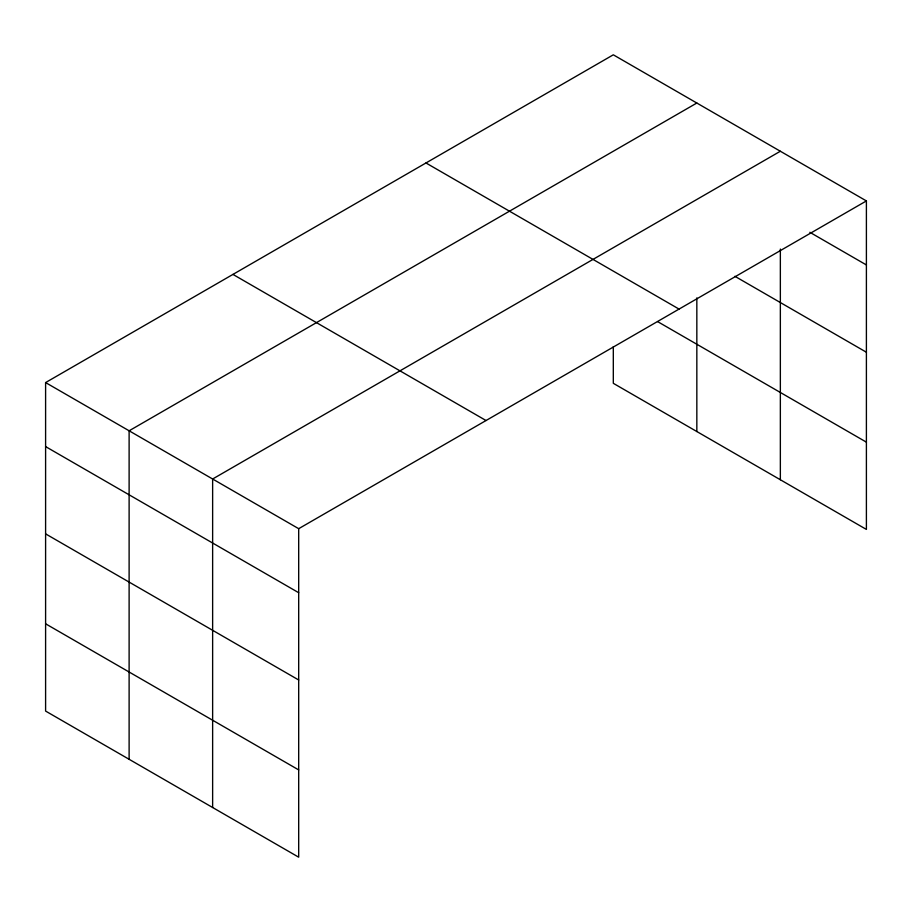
<?xml version="1.0" encoding="UTF-8"?>
<svg xmlns="http://www.w3.org/2000/svg" width="912" height="912" viewBox="0 0 912 912"><rect width="100%" height="100%" fill="white"/><g stroke="black" fill="none" stroke-linecap="round" stroke-linejoin="round"><path stroke-width="1.37" d="M45.6 382.573L298.691 528.686L298.691 857.189L45.6 711.075L45.6 382.573L613.309 54.811L866.4 200.925L866.4 529.427L613.309 383.314L613.309 346.708M696.836 103.022L129.116 430.795L129.116 759.297M780.353 151.244L212.633 479.005L212.633 807.508M298.691 528.686L866.4 200.925M809.856 232.298L866.4 264.947M734.901 276.302L866.4 352.226M425.972 162.974L679.052 309.088M657.529 321.56L866.4 442.149M232.948 274.409L486.028 420.523M45.6 446.595L298.691 592.709M45.6 533.873L298.691 679.987M45.6 623.797L298.691 769.91M780.353 249.056L780.353 479.746M696.836 297.882L696.836 431.524"/></g></svg>
